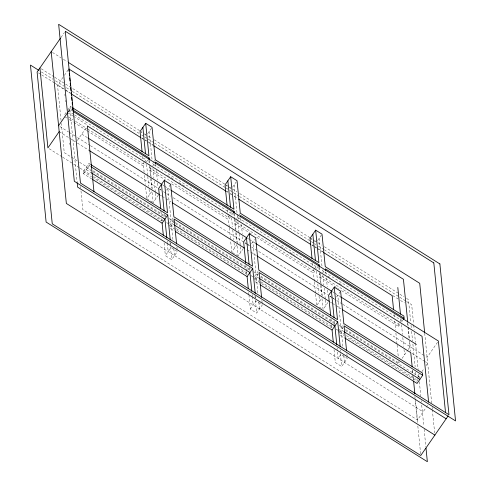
<?xml version="1.0" encoding="UTF-8"?>
<svg xmlns="http://www.w3.org/2000/svg" width="486" height="486" viewBox="0 0 486 486"><rect width="100%" height="100%" fill="white"/><g stroke="black" fill="none" stroke-linecap="round" stroke-linejoin="round"><path stroke-width="0.36" stroke-dasharray="2.43 1.82" d="M61.023 37.434L64.444 32.489M61.042 120.461L57.53 85.275L63.174 77.116M64.377 75.366L68.004 70.124M64.674 114.532L66.284 112.205M67.894 109.872L70.312 106.379L71.588 107.181M68.198 111.798L69.869 109.38L71.794 110.589M68.52 111.513L70.531 108.597L70.312 106.379M77.335 140.521L86.599 127.119M91.799 178.976L83.489 173.751L83.264 171.528L88.908 163.375L90.821 164.578M83.489 173.751L89.126 165.592L88.908 163.375M147.616 133.717L152.051 127.308M87.687 129.003L143.297 163.958L144.105 162.792M144.506 162.215L146.122 159.882L145.97 158.369M144.123 172.226L143.522 166.182L145.132 163.849M146.341 162.105L147.951 159.773M229.89 215.049L228.28 217.382L149.652 167.956L150.46 166.789M154.086 161.546L152.47 163.873L231.099 213.299L230.297 214.466M154.487 160.963L155.295 159.797M150.405 175.464L149.876 170.173L151.486 167.846M152.695 166.097L154.305 163.764M152.483 202.267L146.766 198.671L152.003 191.095M158.357 195.093L153.12 202.662L151.984 191.332M166.619 190.129L170.24 184.887M92.219 177.153L161.893 220.954L163.91 218.044M93.118 171.874L164.711 216.878L165.92 215.128M169.456 223.202L173.083 217.959M169.681 225.425L174.11 219.016M171.631 247.909L177.354 251.505L171.716 259.658L165.362 255.666L170.999 247.508M232.6 187.134L236.226 181.892M229.258 227.156L228.505 219.599L230.516 216.689M231.725 214.94L232.934 213.19M236.652 218.463L238.262 216.13M238.662 215.547L239.871 213.797M235.461 229.641L234.86 223.596L236.469 221.264M237.678 219.514L239.288 217.187M236.98 244.513L231.749 252.088L230.613 240.758M243.334 248.51L238.097 256.086L236.968 244.75M251.596 243.547L254.421 239.47M169.529 225.753L246.876 274.371L247.684 273.211M175.543 223.681L249.695 270.295L250.904 268.545M254.439 276.619L258.066 271.376M254.658 278.843L258.285 273.6M250.339 309.084L255.982 300.925L262.337 304.922L256.693 313.081L250.339 309.084L248.984 295.482M317.583 240.558L322.011 234.149M234.41 219.107L234.635 221.373L313.263 270.799L314.071 269.633M314.472 269.05L316.082 266.723L315.93 265.21M314.314 281.333L313.488 273.023L315.098 270.69M316.708 268.357L317.917 266.614M341.573 290.677L398.465 326.44L398.247 324.217L319.618 274.79L320.426 273.624M323.245 269.548L322.437 270.714L401.065 320.14L399.456 322.467M320.365 282.305L319.843 277.014L321.453 274.681M322.661 272.938L324.271 270.605M317.133 304.929L321.562 298.519M327.916 302.511L323.081 309.503L321.951 298.167M336.579 296.97L340.206 291.728M261.541 283.593L331.859 327.795L333.068 326.045M333.469 325.462L335.887 321.969M338.614 331.203L343.851 323.633M339.641 332.26L344.076 325.851M334.04 349.659L335.322 362.501L341.676 366.499L347.314 358.34L340.959 354.349L338.141 358.425L337.314 350.114M398.247 324.217L399.055 323.05M398.465 326.44L400.482 323.524M401.691 321.781L402.9 320.031M345.582 329.496L398.891 363.006L399.699 361.839M402.116 358.346L407.754 350.187M408.155 349.604L410.172 346.694L409.643 341.451M437.558 342.241L427.115 357.344L424.6 355.764M417.261 378.369L419.77 374.749M421.854 371.723L423.944 368.704M426.034 365.685L427.704 363.267L425.195 361.687M418.051 379.463L416.842 381.212L346.524 337.011M418.452 378.88L420.87 375.386M80.986 190.937L82.851 209.654L417.486 420.001L425.943 407.766M426.35 407.183L427.558 405.433M52.488 52.452L60.829 57.7M63.399 59.316L67.25 61.734M41.207 68.763L54.049 76.837M54.687 77.238L64.96 83.695M65.604 84.102L142.003 132.125M144.573 133.741L145.855 134.549M148.424 136.159L151.638 138.182M154.202 139.792L225.468 184.589M226.112 184.996L228.675 186.606M229.319 187.013L231.889 188.629M232.533 189.03L237.022 191.855M239.592 193.471L310.214 237.861M310.858 238.268L312.14 239.069M314.709 240.685L317.279 242.301M317.917 242.702L321.768 245.126M324.338 246.742L403.951 296.782M406.521 298.398L408.447 299.607L410.7 322.242M140.691 131.87L141.961 132.672M144.506 134.27L146.414 135.466M225.674 185.288L226.944 186.089M229.489 187.687L230.759 188.483M310.019 238.31L312.565 239.908M313.197 240.309L315.742 241.907M41.383 71.952L52.956 79.224M55.526 80.84L63.885 86.095M66.454 87.711L69.668 89.734M72.244 91.35L139.099 133.377M141.675 134.993L144.245 136.609M144.889 137.009L147.458 138.631M148.102 139.032L153.886 142.671M154.53 143.072L225.249 187.523M225.893 187.93L229.106 189.953M229.75 190.354L238.748 196.01M239.391 196.417L313.962 243.292M314.606 243.699L315.894 244.507M318.464 246.123L323.609 249.354M324.253 249.761L405.895 301.083M406.539 301.484L411.685 304.716L413.641 324.338M38.388 72.845L40.958 74.455M41.596 74.862L54.438 82.93M55.082 83.337L70.488 93.02M141.754 137.817L144.324 139.433M144.962 139.834L147.531 141.45M148.175 141.851L153.309 145.083M226.5 191.089L227.782 191.897M230.352 193.513L231.64 194.321M234.203 195.931L237.417 197.948M311.891 244.762L314.46 246.378M315.098 246.785L317.668 248.395M318.312 248.802L322.801 251.627M392.785 295.616L397.919 298.841M400.488 300.457L404.34 302.881M57.53 85.275L64.595 89.716M65.239 90.117L70.379 93.348M141.675 138.164L146.171 140.989M148.74 142.605L153.236 145.429M226.452 191.46L227.74 192.262M230.309 193.878L231.591 194.686M234.161 196.301L237.375 198.318M311.878 245.157L313.166 245.965M313.804 246.366L316.374 247.982M317.018 248.382L322.795 252.015M70.531 108.597L71.813 109.405M68.131 110.857L73.884 114.477M74.522 114.878L146.122 159.882M316.082 266.723L237.454 217.297L237.156 214.271M67.712 112.679L72.827 115.893M73.465 116.294L87.529 125.133M167.397 175.337L173.788 179.358M178.903 182.572L185.3 186.588M203.197 197.845L207.668 200.657M280.507 246.438L284.984 249.251M290.093 252.465L294.571 255.278M327.771 276.151L330.328 277.755M339.283 283.381L341.834 284.99M68.508 116.944L72.979 119.756M75.537 121.366L87.043 128.602M64.893 116.755L66.813 117.964M69.37 119.568L73.204 121.98M73.842 122.381L86.63 130.418M87.267 130.819L143.522 166.182M149.876 170.173L165.216 179.82M171.613 183.836L228.505 219.599M234.86 223.596L252.119 234.446M256.59 237.259L313.488 273.023M319.843 277.014L338.377 288.666M81.763 134.112L87.547 137.745M162.695 184.984L163.976 185.792M164.62 186.193L170.404 189.826M247.477 238.28L248.759 239.088M249.403 239.489L255.186 243.121M332.26 291.57L334.186 292.785M334.83 293.186L339.969 296.417M159.924 189.267L161.194 190.062M244.908 242.684L246.177 243.486M246.809 243.881L249.986 245.88M329.885 296.102L331.16 296.903M331.792 297.304L334.969 299.297M59.845 126.481L68.635 132.004M69.261 132.399L74.911 135.952M77.462 137.556L89.667 145.229M90.311 145.63L159.031 188.829M159.675 189.236L160.963 190.044M163.527 191.654L166.097 193.27M166.741 193.677L170.592 196.101M173.162 197.711L244.458 242.526M245.102 242.933L247.028 244.142M247.672 244.549L250.879 246.566M251.523 246.967L327.315 294.613M329.885 296.223L332.454 297.839M333.092 298.246L342.089 303.896M342.727 304.303L423.974 355.369M59.183 131.615L69.225 137.927M69.85 138.322L75.5 141.876M77.414 143.078L88.974 150.344M160.265 195.159L161.552 195.967M162.196 196.368L165.404 198.391M166.048 198.792L171.187 202.024M246.973 249.664L250.187 251.681M250.831 252.088L256.608 255.721M330.474 302.152L331.756 302.954M332.4 303.361L341.391 309.011M412.013 353.407L424.564 361.292M232.381 252.489L237.466 255.685M319.272 307.103L321.811 308.701M89.126 165.592L90.408 166.4M77.104 160.732L64.255 152.659L61.345 123.456M79.674 162.348L90.59 169.213M93.16 170.823L165.738 216.446M168.952 218.469L174.729 222.102M175.373 222.503L250.521 269.742M253.735 271.759L258.23 274.584M260.8 276.2L335.304 323.038M339.161 325.456L343.013 327.88M86.089 167.451L92.48 171.473M174.905 223.281L171.066 220.869L167.828 188.38M257.969 275.495L256.049 274.292L252.805 241.803M260.526 277.105L334.678 323.712L334.374 320.693M342.952 328.913L341.032 327.71L337.788 295.221M345.51 330.523L419.661 377.136M86.308 169.675L91.423 172.888M173.848 224.702L171.291 223.092L172.949 239.713M258.831 278.12L256.274 276.51L257.932 293.131M343.809 331.537L341.251 329.933L342.916 346.554M49.189 148.74L62.032 156.808M62.67 157.215L72.943 163.667M73.586 164.074L79.364 167.706M80.008 168.107L90.918 174.972M93.488 176.582L162.828 220.17M166.68 222.588L173.745 227.029M176.309 228.645L247.574 273.442M250.782 275.459L253.996 277.476M254.64 277.883L258.491 280.3M261.055 281.916L332.321 326.714M336.172 329.131L338.742 330.747M339.386 331.154L343.875 333.979M346.445 335.589L416.429 379.578M83.264 171.528L91.575 176.752M254.506 279.171L260.903 283.192M339.489 332.594L343.967 335.407M170.386 228.377L174.225 230.789M255.369 281.795L259.208 284.207M340.352 335.212L344.185 337.624M88.488 201.496L423.124 411.842M424.697 333.165L431.659 402.924M432.109 407.414L432.261 408.908M432.333 409.655L434.648 432.85M413.72 325.098L414.169 329.623M414.473 332.643L415.451 342.454M415.524 343.207L418.16 369.621M418.616 374.153L418.914 377.172M419.369 381.698L420.797 396.041M421.253 400.567L421.398 402.08M421.702 405.093L423.81 426.228M424.114 429.247L425.845 446.604M411.004 325.262L411.308 328.275M411.606 331.294L412.584 341.105M412.887 344.118L415.147 366.754M415.676 372.033L416.052 375.806M407.851 323.482L408.149 326.477M408.228 327.224L409.346 338.456M412.553 370.587L412.851 373.582M413.155 376.577L413.452 379.572M415.615 401.284L417.486 420.001M407.511 322.564L407.888 326.343M407.961 327.096L409.091 338.426M409.394 341.445L410.372 351.263M412.256 370.144L412.632 373.922M412.711 374.676L413.24 379.961M414.898 396.576L415.05 398.089M415.123 398.842L417.535 423.008M417.839 426.034L420.627 453.973M400.92 318.652L401.211 321.623M401.515 324.63L402.493 334.447M402.797 337.472L403.702 346.536M404 349.562L404.528 354.847M394.037 314.339L394.407 318.081M394.705 321.076L395.604 330.061M395.902 333.056L397.026 344.288M397.098 345.036L398.216 356.268M398.745 361.511L398.891 363.006M346.864 353.808L347.168 356.827M343.821 355.618L344.495 362.422M340.51 349.817L340.662 351.323M340.394 353.656L341.676 366.499M337.09 347.848L337.235 349.361M330.954 318.725L331.482 324.016M331.555 324.77L331.859 327.795M325.778 271.881L326.082 274.9M326.385 277.925L327.291 286.989M327.588 290.014L328.044 294.546M319.193 238.225L322.06 266.935M322.886 275.204L323.864 285.027M324.168 288.046L325.298 299.382M325.377 300.135L325.899 305.427M319.351 267.13L319.654 270.149M319.952 273.175L321.088 284.51M321.161 285.264L322.218 295.84M318.865 267.239L319.314 271.771M319.393 272.525L319.618 274.79M320.669 285.325L321.647 295.148M316.532 271.206L317.51 281.03M317.814 284.055L318.719 293.119M319.023 296.144L319.551 301.429M312.51 263.242L312.814 266.267M313.112 269.287L313.263 270.799M314.393 282.087L315.523 293.423M315.596 294.176L316.726 305.506M261.881 300.391L262.185 303.41M258.838 302.201L259.512 308.999M255.527 296.393L255.679 297.906M254.962 295.701L255.338 299.479M255.411 300.233L256.693 313.081M249.397 267.276L249.695 270.295M252.106 294.431L252.258 295.938M252.331 296.697L253.163 305.008M245.898 264.554L246.499 270.599M246.572 271.352L246.876 274.371M248.68 292.463L248.911 294.729M240.801 218.463L241.099 221.482M241.402 224.508L242.307 233.572M242.605 236.591L242.988 240.37M234.216 184.808L237.077 213.518M237.903 221.78L239.033 233.116M239.112 233.869L240.315 245.959M240.394 246.718L240.922 252.003M234.367 213.712L234.896 218.998M234.975 219.757L235.953 229.58M236.257 232.6L237.387 243.936M233.809 213.062L234.337 218.354M235.765 232.66L236.67 241.73M230.953 211.793L231.099 213.299M231.549 217.789L232.454 226.853M232.758 229.878L233.736 239.701M234.039 242.721L234.568 248.012M227.527 209.824L228.055 215.11M228.128 215.869L228.28 217.382M229.331 227.91L230.54 239.999M176.898 246.967L177.202 249.992M173.854 248.783L174.535 255.581M170.543 242.976L170.695 244.488M169.979 242.283L170.355 246.062M170.428 246.815L171.716 259.658M164.414 213.852L164.711 216.878M167.123 241.007L167.275 242.52M167.348 243.273L168.18 251.59M160.915 211.131L161.364 215.669M161.668 218.688L161.893 220.954M164.08 242.824L165.362 255.666M155.739 164.286L156.042 167.305M156.346 170.331L157.324 180.154M157.628 183.173L158.005 186.952M149.232 131.384L152.094 160.101M152.92 168.363L153.904 178.186M154.202 181.205L155.332 192.541M155.411 193.294L155.939 198.586M149.384 160.289L149.913 165.58M149.992 166.334L151.122 177.669M151.195 178.423L152.252 189.005M148.898 160.398L149.202 163.418M149.506 166.443L149.652 167.956M150.703 178.484L151.687 188.307M146.565 164.371L147.701 175.701M147.774 176.461L148.752 186.278M149.056 189.303L149.585 194.594M142.544 156.407L142.848 159.426M143.151 162.452L143.297 163.958M144.427 175.246L145.332 184.315M145.636 187.335L146.766 198.671M80.536 186.442L80.688 187.942M69.869 109.38L77.104 181.849M64.887 94.339L65.039 95.833M65.489 100.329L65.634 101.823M69.747 143.006L69.899 144.5"/><path stroke-width="0.73" d="M60.598 38.054L37.106 72.037L52.257 223.833L420.779 455.485L448.165 415.87M58.593 125.692L67.779 112.4M59.183 131.615L47.907 147.932L39.925 67.961M403.301 319.448L404.109 318.281L403.884 316.064L325.255 266.638L322.011 234.149L315.663 230.151L318.901 262.64L240.272 213.214L237.034 180.725L230.68 176.734L233.924 209.223L155.295 159.797L152.051 127.308L145.697 123.316L140.059 131.469L142.094 151.869M148.358 159.189L149.159 158.023L72.45 109.806M344.829 338.025L417.061 383.436L422.705 375.277L422.48 373.054L343.851 323.633L340.607 291.144L334.253 287.147L337.497 319.636L258.868 270.21L255.624 237.721L249.275 233.73L252.513 266.219L173.885 216.792L170.647 184.303L164.292 180.312L158.655 188.465L160.69 208.865M163.32 235.267L162.117 223.177L167.755 215.019L91.046 166.801M230.68 176.734L225.042 184.893L227.077 205.292M233.335 212.607L234.143 211.446L155.514 162.02L155.666 163.533M249.275 233.73L243.632 241.888L245.746 263.041M248.303 288.684L247.101 276.595L252.738 268.442L174.11 219.016L176.6 243.948M315.663 230.151L310.019 238.31L312.055 258.71M318.318 266.03L319.126 264.864L240.497 215.438L240.649 216.95M334.253 287.147L328.615 295.306L330.65 315.706M333.287 342.101L332.078 330.012L337.721 321.86L259.093 272.433L261.577 297.365M68.538 62.542L419.722 283.295L424.624 332.412M38.813 70.336L30.454 65.081L46.121 222.059L427.352 461.7L425.997 448.116M71.023 93.749L140.387 137.356M153.874 145.836L225.814 191.053M238.656 199.126L310.597 244.349M323.439 252.422L392.166 295.622L393.587 309.849M72.87 107.983L148.941 155.806L145.697 123.316M404.109 318.281L325.48 268.855L325.632 270.368M73.082 111.397L438.39 341.032L445.547 412.742M88.191 138.152L162.051 184.583M171.042 190.233L246.833 237.873M255.824 243.529L331.616 291.169M340.607 296.818L416.399 344.459M89.612 150.745L159.627 194.752M172.469 202.832L244.409 248.048M257.252 256.122L329.192 301.344M342.679 309.819L410.761 352.617L412.183 366.845M90.821 164.578L167.536 212.801L164.292 180.312M422.705 375.277L344.076 325.851L346.561 350.789M91.423 172.888L164.936 219.101L166.82 237.988M174.486 225.103L249.919 272.518L251.803 291.406M259.469 278.521L334.903 325.936L336.786 344.823M344.453 331.938L419.88 379.353M92.437 179.377L162.117 223.177M175.501 231.591L247.101 276.595M260.484 285.009L332.078 330.012M446.148 418.78L77.632 187.134L77.177 182.602M434.873 435.092L66.351 203.446L51.2 51.644M428.616 402.189L422.036 336.306L87.407 125.953L93.98 191.842M407.705 321.987L403.441 279.31L68.812 68.963L69.036 71.205M413.598 381.067L414.868 393.794M397.803 287.463L400.47 314.199M337.721 321.86L340.206 346.791M331.434 291.229L334.076 317.674M319.126 264.864L319.278 266.377M312.838 234.234L315.481 260.678M252.738 268.442L255.229 293.374M246.451 237.806L249.093 264.25M234.143 211.446L234.295 212.953M227.861 180.81L230.498 207.255M167.755 215.019L170.246 239.95M161.474 184.388L164.11 210.833M149.159 158.023L149.311 159.536M142.878 127.393L145.514 153.837M69.261 73.453L69.48 75.701M69.705 77.942L70.008 80.937M70.227 83.185L70.452 85.433M70.677 87.68L70.974 90.675M71.199 92.917L71.424 95.165M71.649 97.413L71.946 100.408M72.171 102.655L72.396 104.897M72.621 107.145L72.918 110.14M439.879 263.941L58.648 24.3L74.315 181.284L455.546 420.919L439.879 263.941M433.816 262.908L65.3 31.256L80.451 183.052L448.967 414.704L433.816 262.908"/></g></svg>
